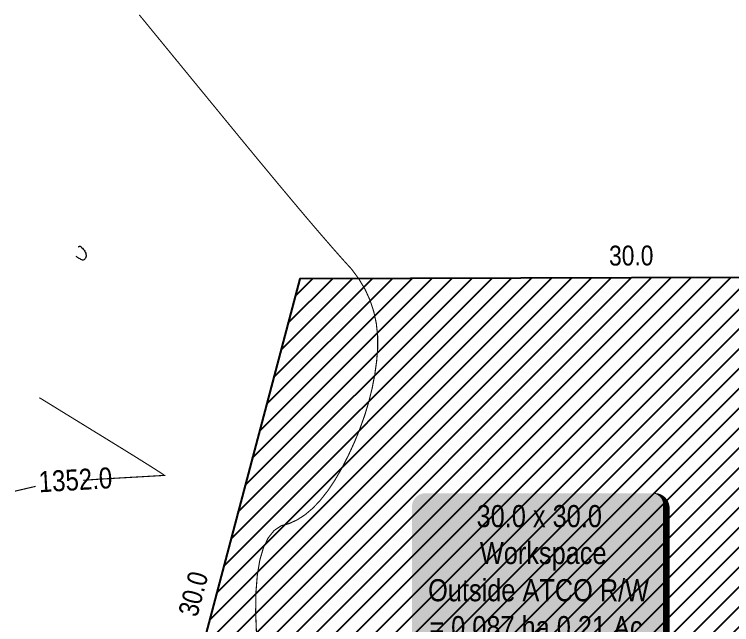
# Model space of a CAD drawing. Extents: x 602200 to 604568, y 5669458 to 5671879.
# Drawn here: x 603364.16 to 603396.61, y 5669533.09 to 5669560.69 of the extents above; entities that cross this region are included whole.
import ezdxf
from ezdxf.enums import TextEntityAlignment as Align

# ---------------------------------------------------------------- set-up
doc = ezdxf.new("R2010")
doc.units = 0
doc.header["$LTSCALE"] = 5
doc.layers.add('C-TOPO-MAJR', color=7, linetype='Continuous', lineweight=15, true_color=0xd3aa5f)
doc.layers.add('C-TOPO-MINR', color=7, linetype='Continuous', lineweight=13, true_color=0xe9d5af)
doc.layers.add('C-TOPO-MAJR-TEXT', color=7, linetype='Continuous', true_color=0x644b1b)
for name, color, linetype in [('P-TEMP-ATCO PIPELINES', 104, 'Continuous'), ('P-TEMP-ATCO PIPELINES-H', 71, 'Continuous'), ('P-TEMP-BLOCKS', 250, 'Continuous')]:
    doc.layers.add(name, color=color, linetype=linetype)
doc.styles.add('80', font='ARIALN.TTF', dxfattribs={"height": 10})
doc.styles.add('80L', font='ARIALN.TTF', dxfattribs={"height": 10})

# ---------------------------------------------------------------- blocks, each defined once
blk = doc.blocks.new('*U78')
h = blk.add_hatch(color=255)
edge = h.paths.add_edge_path()
edge.add_line((-51.5, -37), (51.5, -37))
edge.add_arc((51.5, -31), 6, 270, 360)
edge.add_line((57.5, -31), (57.5, 29.5))
edge.add_arc((51.5, 29.5), 6, 0, 90)
edge.add_line((51.5, 35.5), (-51.5, 35.5))
edge.add_arc((-51.5, 29.5), 6, 90, 180)
edge.add_line((-57.5, 29.5), (-57.5, -31))
edge.add_arc((-51.5, -31), 6, 180, 270)
at = {"color": 104, "flags": 128}
blk.add_lwpolyline([(-51.5, -37, 3, 3, 0), (51.5, -37, 3, 3, 0.414214), (57.5, -31, 3, 3, 0), (57.5, 29.5, 3, 0, 0.414214), (51.5, 35.5, 0, 0, 0), (-51.5, 35.5, 0, 0, 0.414214), (-57.5, 29.5, 0, 0, 0), (-57.5, -31, 0, 3, 0.414214)], format="xyseb", close=True, dxfattribs=at)
blk.add_lwpolyline([(23.49, 7.73, 0, 7.5, 0), (0, 0, 0, 0, 0)], format="xyseb", dxfattribs=at)
at = {"color": 104, "style": '80'}
blk.add_attdef('ENTER_TEXT_001', (-26.85, -4.92), '', height=10, dxfattribs=at)

msp = doc.modelspace()

# ---------------------------------------------------------------- hatches: boundary and pattern name
at = {"layer": 'P-TEMP-ATCO PIPELINES-H'}
h = msp.add_hatch(dxfattribs=at)
h.set_pattern_fill('ANSI31', color=256, scale=0.2)
h.paths.add_polyline_path([(603369.396, 5669519.722), (603399.396, 5669519.816), (603407.069, 5669548.819), (603377.069, 5669548.724)])

# ---------------------------------------------------------------- linework, layer by layer
at = {"layer": 'C-TOPO-MAJR', "const_width": 0.05, "flags": 128}
for points in [[(603375.117, 5669532.634), (603375.078, 5669533.65), (603375.09, 5669534.551), (603375.153, 5669535.338), (603375.266, 5669536.011), (603375.43, 5669536.57), (603375.645, 5669537.014), (603375.911, 5669537.345), (603376.227, 5669537.561), (603376.594, 5669537.663), (603376.955, 5669537.828), (603377.308, 5669538.057), (603377.654, 5669538.349), (603377.993, 5669538.705), (603378.325, 5669539.124), (603378.65, 5669539.606), (603378.968, 5669540.152), (603379.279, 5669540.761), (603379.557, 5669541.368), (603379.803, 5669541.975), (603380.017, 5669542.579), (603380.198, 5669543.183), (603380.347, 5669543.785), (603380.463, 5669544.386), (603380.547, 5669544.985), (603380.598, 5669545.583), (603380.594, 5669546.159), (603380.535, 5669546.715), (603380.42, 5669547.249), (603380.251, 5669547.763), (603380.026, 5669548.255), (603379.746, 5669548.726), (603379.41, 5669549.176), (603379.019, 5669549.605), (603378.556, 5669550.129), (603378.02, 5669550.747), (603377.41, 5669551.46), (603376.729, 5669552.269), (603375.974, 5669553.172), (603375.146, 5669554.17), (603374.246, 5669555.263), (603373.273, 5669556.45), (603372.42, 5669557.49), (603371.689, 5669558.383), (603371.078, 5669559.128), (603370.588, 5669559.726), (603370.219, 5669560.176), (603369.971, 5669560.479), (603369.843, 5669560.634), (603369.837, 5669560.641), (603369.831, 5669560.648), (603369.826, 5669560.654), (603369.822, 5669560.659), (603369.819, 5669560.663), (603369.817, 5669560.665), (603369.815, 5669560.667), (603369.814, 5669560.668), (603369.814, 5669560.668)], [(603364.188, 5669539.127), (603364.188, 5669539.127), (603364.217, 5669539.133), (603364.275, 5669539.147), (603364.361, 5669539.167), (603364.477, 5669539.194), (603364.621, 5669539.227), (603364.795, 5669539.268), (603364.997, 5669539.315), (603365.229, 5669539.368), (603365.507, 5669539.42), (603365.832, 5669539.469), (603366.203, 5669539.515), (603366.621, 5669539.56), (603367.087, 5669539.602), (603367.598, 5669539.641), (603368.157, 5669539.678), (603368.763, 5669539.713), (603369.294, 5669539.744), (603369.752, 5669539.77), (603370.136, 5669539.792), (603370.447, 5669539.81), (603370.684, 5669539.824), (603370.847, 5669539.833), (603370.936, 5669539.838), (603370.952, 5669539.839), (603370.876, 5669539.895), (603370.709, 5669540.005), (603370.451, 5669540.171), (603370.102, 5669540.391), (603369.661, 5669540.666), (603369.13, 5669540.996), (603368.507, 5669541.38), (603367.792, 5669541.819), (603367.167, 5669542.204), (603366.632, 5669542.533), (603366.185, 5669542.808), (603365.828, 5669543.028), (603365.561, 5669543.192), (603365.382, 5669543.302), (603365.293, 5669543.357), (603365.293, 5669543.357)]]:
    msp.add_lwpolyline(points, dxfattribs=at)
at = {"layer": 'C-TOPO-MINR', "flags": 128}
msp.add_lwpolyline([(603367.072, 5669550.171), (603367.072, 5669550.171), (603367.073, 5669550.173), (603367.075, 5669550.175), (603367.078, 5669550.178), (603367.082, 5669550.182), (603367.087, 5669550.188), (603367.093, 5669550.194), (603367.1, 5669550.202), (603367.107, 5669550.211), (603367.119, 5669550.213), (603367.135, 5669550.207), (603367.155, 5669550.195), (603367.179, 5669550.176), (603367.207, 5669550.15), (603367.239, 5669550.116), (603367.275, 5669550.076), (603367.315, 5669550.029), (603367.347, 5669549.982), (603367.373, 5669549.936), (603367.392, 5669549.89), (603367.403, 5669549.845), (603367.408, 5669549.8), (603367.405, 5669549.755), (603367.395, 5669549.711), (603367.378, 5669549.668), (603367.358, 5669549.633), (603367.335, 5669549.606), (603367.309, 5669549.589), (603367.28, 5669549.579), (603367.248, 5669549.579), (603367.214, 5669549.586), (603367.176, 5669549.603), (603367.136, 5669549.628), (603367.1, 5669549.65), (603367.069, 5669549.67), (603367.042, 5669549.687), (603367.02, 5669549.702), (603367.002, 5669549.714), (603366.989, 5669549.724), (603366.981, 5669549.731), (603366.977, 5669549.736), (603366.973, 5669549.74), (603366.971, 5669549.744), (603366.968, 5669549.747), (603366.966, 5669549.75), (603366.965, 5669549.751), (603366.964, 5669549.753), (603366.963, 5669549.753), (603366.963, 5669549.753)], dxfattribs=at)
at = {"layer": 'P-TEMP-ATCO PIPELINES', "flags": 128}
msp.add_lwpolyline([(603369.396, 5669519.722), (603399.396, 5669519.816), (603407.069, 5669548.819), (603377.069, 5669548.724), (603369.396, 5669519.722)], close=True, dxfattribs=at)

# ---------------------------------------------------------------- block references
at = {"layer": 'P-TEMP-BLOCKS', "color": 3}
ref = msp.add_blockref('*U78', (603387.899, 5669535.481), dxfattribs=dict(at, xscale=0.1000000000000002, yscale=0.1000000000000002, zscale=0.1000000000000002))
ref.add_attrib('ENTER_TEXT_001', '30.0 x 30.0', (603385.07, 5669537.498), dxfattribs={"layer": '0', "color": 104, "height": 1, "style": '80'})
ref.add_attrib('ENTER_TEXT_002', ' Workspace', (603384.9, 5669535.832), dxfattribs={"layer": '0', "color": 104, "height": 1, "style": '80'})
ref.add_attrib('ENTER_TEXT_003', 'Outside ATCO R/W', (603382.878, 5669534.147), dxfattribs={"layer": '0', "color": 104, "height": 1, "style": '80'})
ref.add_attrib('ENTER_TEXT_004', '= 0.087 ha 0.21 Ac.', (603382.932, 5669532.477), dxfattribs={"layer": '0', "color": 104, "height": 1, "style": '80'})

# ---------------------------------------------------------------- texts
at = {"layer": 'P-TEMP-ATCO PIPELINES', "style": '80L'}
for rotation, p in [(0.1808, (603392.066, 5669549.784)), (75.1808, (603372.253, 5669534.482))]:
    msp.add_text('30.0', height=0.9, rotation=rotation, dxfattribs=at).set_placement(p, align=Align.MIDDLE)

# ---------------------------------------------------------------- next in the draw order: texts
at = {"layer": 'C-TOPO-MAJR-TEXT', "insert": (603365.237, 5669540.021, 1352), "char_height": 0.95, "width": 1.8793, "attachment_point": 1, "rotation": 3.296, "style": '80L', "bg_fill": 3, "box_fill_scale": 1.15, "bg_fill_color": 256, "bg_fill_transparency": 0}
msp.add_mtext('1352.0', dxfattribs=at)

doc.saveas('drawing.dxf')
